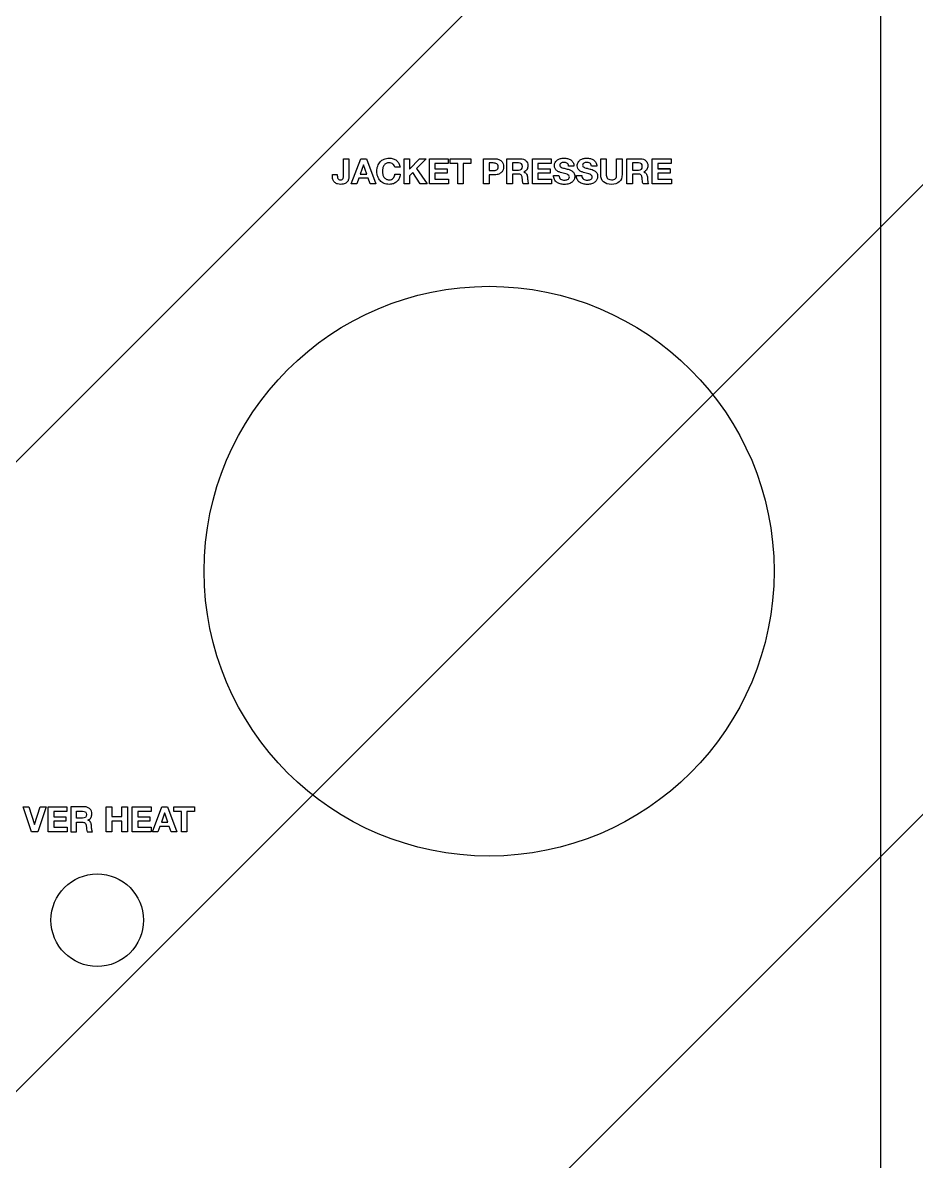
# Model space of a CAD drawing. Header units: millimetres. Extents: x 0 to 16115, y -10 to 11340.
# Drawn here: x 11171.7 to 11297.1, y 4671.9 to 4831.8 of the extents above; entities that cross this region are included whole.
import ezdxf

# ---------------------------------------------------------------- set-up
doc = ezdxf.new("R2010")
doc.units = ezdxf.units.MM
doc.header["$MEASUREMENT"] = 0
doc.linetypes.add('HIDDEN', pattern=[9.525, 6.35, -3.175])
doc.layers.get('0').update_dxf_attribs({"lineweight": 25})
doc.layers.add('DIM', color=3, linetype='Continuous', lineweight=9)
doc.layers.add('H', color=2, linetype='HIDDEN', lineweight=15)

msp = doc.modelspace()

# ---------------------------------------------------------------- hatches: boundary and pattern name
at = {"layer": 'DIM'}
h = msp.add_hatch(dxfattribs=at)
h.set_pattern_fill('ANSI31', color=256, scale=350, style=0)
h.set_pattern_definition([(45, (-19440.55, -2318.325), (-30.93592, 30.93592), [])])
h.paths.add_polyline_path([(10892.148, 5257.746), (10892.148, 3184.746), (10461.363, 3184.746), (10461.363, 4971.681), (9792.148, 4971.681), (9792.148, 6434.746), (13732.148, 6434.746), (13732.148, 4971.681), (13062.932, 4971.681), (13062.932, 3184.746), (12632.148, 3184.746), (12632.148, 5257.746)])
edge = h.paths.add_edge_path(flags=16)
edge.add_line((12632.148, 3207.746), (12632.148, 3184.746))
edge.add_line((10892.148, 3207.746), (10892.148, 3184.746))
at = {"layer": 'H', "ltscale": 5}
h = msp.add_hatch(dxfattribs=at)
h.set_pattern_fill('ANSI31', color=256, scale=500, style=0)
h.set_pattern_definition([(45, (5042.114, 20650.17), (-44.19417, 44.19417), [])])
edge = h.paths.add_edge_path(flags=16)
edge.add_line((13782.148, 6434.746), (13732.148, 6434.746))
edge.add_line((13782.148, 6434.746), (13732.148, 6434.746))
edge = h.paths.add_edge_path()
edge.add_line((13782.148, 6434.746), (13732.148, 6434.746))
edge.add_line((13782.148, 6434.746), (13732.148, 6434.746))
edge.add_line((9792.148, 3184.746), (9792.148, 6434.746))
edge.add_line((9742.148, 3134.746), (9742.148, 6434.746))
edge.add_line((9792.148, 3184.746), (13732.148, 3184.746))
edge.add_line((9742.148, 3134.746), (13782.148, 3134.746))
edge.add_line((13782.148, 6434.746), (13732.148, 6434.746))
edge.add_line((13732.148, 5184.746), (13732.148, 5194.746))
edge.add_line((13732.148, 3184.746), (13732.148, 6434.746))
edge.add_line((13782.148, 3134.746), (13782.148, 6434.746))

# ---------------------------------------------------------------- linework, layer by layer
for p, q in [((11292.148, 4282.746), (11292.148, 5032.746)), ((11217.792, 4809.14), (11219.125, 4812.666)), ((11219.51, 4811.797), (11219.051, 4810.503)), ((11219.125, 4812.666), (11219.92, 4812.666)), ((11219.52, 4811.797), (11219.51, 4811.797)), ((11219.965, 4810.503), (11219.52, 4811.797)), ((11219.92, 4812.666), (11221.239, 4809.14)), ((11225.205, 4809.14), (11225.205, 4812.666)), ((11225.205, 4812.666), (11225.98, 4812.666)), ((11225.98, 4812.666), (11225.98, 4811.204)), ((11225.98, 4811.204), (11227.358, 4812.666)), ((11228.326, 4812.666), (11226.948, 4811.273)), ((11227.358, 4812.666), (11228.326, 4812.666)), ((11228.77, 4809.14), (11228.77, 4812.666)), ((11228.77, 4812.666), (11231.408, 4812.666)), ((11231.408, 4812.014), (11229.546, 4812.014)), ((11229.546, 4812.014), (11229.546, 4811.258)), ((11231.408, 4812.666), (11231.408, 4812.014)), ((11231.694, 4812.666), (11234.584, 4812.666)), ((11231.694, 4812.014), (11231.694, 4812.666)), ((11232.751, 4812.014), (11231.694, 4812.014)), ((11232.751, 4809.14), (11232.751, 4812.014)), ((11234.584, 4812.014), (11233.527, 4812.014)), ((11233.527, 4812.014), (11233.527, 4809.14)), ((11234.584, 4812.666), (11234.584, 4812.014)), ((11243.221, 4809.14), (11243.221, 4812.666)), ((11243.221, 4812.666), (11245.859, 4812.666)), ((11245.859, 4812.014), (11243.997, 4812.014)), ((11243.997, 4812.014), (11243.997, 4811.258)), ((11245.859, 4812.666), (11245.859, 4812.014)), ((11260.058, 4809.14), (11260.058, 4812.666)), ((11260.058, 4812.666), (11262.695, 4812.666)), ((11262.695, 4812.014), (11260.833, 4812.014)), ((11260.833, 4812.014), (11260.833, 4811.258)), ((11262.695, 4812.666), (11262.695, 4812.014)), ((11218.848, 4809.925), (11218.572, 4809.14)), ((11220.167, 4809.925), (11218.848, 4809.925)), ((11219.051, 4810.503), (11219.965, 4810.503)), ((11220.434, 4809.14), (11220.167, 4809.925)), ((11226.425, 4810.725), (11225.98, 4810.276)), ((11225.98, 4810.276), (11225.98, 4809.14)), ((11227.486, 4809.14), (11226.425, 4810.725)), ((11226.948, 4811.273), (11228.46, 4809.14)), ((11229.546, 4811.258), (11231.255, 4811.258)), ((11231.255, 4810.656), (11229.546, 4810.656)), ((11229.546, 4810.656), (11229.546, 4809.792)), ((11229.546, 4809.792), (11231.447, 4809.792)), ((11231.255, 4811.258), (11231.255, 4810.656)), ((11231.447, 4809.792), (11231.447, 4809.14)), ((11243.997, 4811.258), (11245.705, 4811.258)), ((11245.705, 4810.656), (11243.997, 4810.656)), ((11243.997, 4810.656), (11243.997, 4809.792)), ((11243.997, 4809.792), (11245.898, 4809.792)), ((11245.705, 4811.258), (11245.705, 4810.656)), ((11245.898, 4809.792), (11245.898, 4809.14)), ((11260.833, 4811.258), (11262.542, 4811.258)), ((11262.542, 4811.258), (11260.833, 4811.258)), ((11262.542, 4810.656), (11260.833, 4810.656)), ((11260.833, 4810.656), (11260.833, 4809.792)), ((11260.833, 4809.792), (11262.735, 4809.792)), ((11262.542, 4811.258), (11262.542, 4810.656)), ((11262.735, 4809.792), (11262.735, 4809.14)), ((11218.572, 4809.14), (11217.792, 4809.14)), ((11221.239, 4809.14), (11220.434, 4809.14)), ((11225.98, 4809.14), (11225.205, 4809.14)), ((11228.46, 4809.14), (11227.486, 4809.14)), ((11231.447, 4809.14), (11228.77, 4809.14)), ((11233.527, 4809.14), (11232.751, 4809.14)), ((11245.898, 4809.14), (11243.221, 4809.14)), ((11262.735, 4809.14), (11260.058, 4809.14))]:
    msp.add_line(p, q)
for points in [[(11172.911, 4718.139), (11171.77, 4721.665), (11172.565, 4721.665), (11173.351, 4719.186), (11173.361, 4719.186), (11174.156, 4721.665), (11174.956, 4721.665), (11173.785, 4718.139), (11172.911, 4718.139)], [(11177.894, 4721.665), (11177.894, 4721.014), (11176.032, 4721.014), (11176.032, 4720.258), (11177.741, 4720.258), (11177.741, 4719.655), (11176.032, 4719.655), (11176.032, 4718.791), (11177.934, 4718.791), (11177.934, 4718.139), (11175.257, 4718.139), (11175.257, 4721.665), (11177.894, 4721.665)], [(11184.172, 4721.665), (11184.172, 4720.312), (11185.599, 4720.312), (11185.599, 4721.665), (11186.374, 4721.665), (11186.374, 4718.139), (11185.599, 4718.139), (11185.599, 4719.66), (11184.172, 4719.66), (11184.172, 4718.139), (11183.396, 4718.139), (11183.396, 4721.665), (11184.172, 4721.665)], [(11189.693, 4721.665), (11189.693, 4721.014), (11187.831, 4721.014), (11187.831, 4720.258), (11189.54, 4720.258), (11189.54, 4719.655), (11187.831, 4719.655), (11187.831, 4718.791), (11189.733, 4718.791), (11189.733, 4718.139), (11187.056, 4718.139), (11187.056, 4721.665), (11189.693, 4721.665)], [(11192.015, 4721.665), (11193.333, 4718.139), (11192.528, 4718.139), (11192.261, 4718.924), (11190.943, 4718.924), (11190.666, 4718.139), (11189.886, 4718.139), (11191.219, 4721.665), (11192.015, 4721.665)], [(11192.059, 4719.502), (11191.614, 4720.796), (11191.605, 4720.796), (11191.145, 4719.502), (11192.059, 4719.502)], [(11192.908, 4721.014), (11192.908, 4721.665), (11195.798, 4721.665), (11195.798, 4721.014), (11194.741, 4721.014), (11194.741, 4718.139), (11193.965, 4718.139), (11193.965, 4721.014), (11192.908, 4721.014)]]:
    msp.add_lwpolyline(points)
for centre, radius in [((11237.148, 4754.746), 40), ((11182.148, 4705.746), 6.5)]:
    msp.add_circle(centre, radius)
for points in [[(11216.705, 4810.285), (11216.705, 4810.285), (11216.705, 4812.666), (11216.705, 4812.666)], [(11216.705, 4812.666), (11216.705, 4812.666), (11217.48, 4812.666), (11217.48, 4812.666)], [(11217.48, 4812.666), (11217.48, 4812.666), (11217.48, 4810.251), (11217.48, 4810.251)], [(11222.681, 4811.997), (11222.559, 4811.929), (11222.46, 4811.839), (11222.385, 4811.725)], [(11223.807, 4811.725), (11223.761, 4811.799), (11223.703, 4811.864), (11223.634, 4811.92)], [(11223.896, 4811.481), (11223.883, 4811.57), (11223.853, 4811.651), (11223.807, 4811.725)], [(11224.647, 4811.481), (11224.647, 4811.481), (11223.896, 4811.481), (11223.896, 4811.481)], [(11224.14, 4812.422), (11224.277, 4812.314), (11224.39, 4812.182), (11224.479, 4812.024)], [(11224.479, 4812.024), (11224.568, 4811.866), (11224.623, 4811.685), (11224.647, 4811.481)], [(11236.361, 4809.14), (11236.361, 4809.14), (11236.361, 4812.666), (11236.361, 4812.666)], [(11236.361, 4812.666), (11236.361, 4812.666), (11237.952, 4812.666), (11237.952, 4812.666)], [(11237.739, 4812.063), (11237.739, 4812.063), (11237.137, 4812.063), (11237.137, 4812.063)], [(11237.137, 4812.063), (11237.137, 4812.063), (11237.137, 4811.007), (11237.137, 4811.007)], [(11237.996, 4812.044), (11237.914, 4812.057), (11237.828, 4812.063), (11237.739, 4812.063)], [(11237.952, 4812.666), (11238.172, 4812.666), (11238.36, 4812.634), (11238.515, 4812.57)], [(11238.213, 4811.967), (11238.151, 4812.005), (11238.078, 4812.031), (11237.996, 4812.044)], [(11238.364, 4811.807), (11238.326, 4811.876), (11238.276, 4811.929), (11238.213, 4811.967)], [(11239.655, 4809.14), (11239.655, 4809.14), (11239.655, 4812.666), (11239.655, 4812.666)], [(11239.655, 4812.666), (11239.655, 4812.666), (11241.557, 4812.666), (11241.557, 4812.666)], [(11241.281, 4812.063), (11241.281, 4812.063), (11240.431, 4812.063), (11240.431, 4812.063)], [(11240.431, 4812.063), (11240.431, 4812.063), (11240.431, 4811.071), (11240.431, 4811.071)], [(11241.557, 4812.666), (11241.715, 4812.666), (11241.858, 4812.641), (11241.984, 4812.589)], [(11246.434, 4812.155), (11246.511, 4812.288), (11246.613, 4812.399), (11246.738, 4812.488)], [(11246.738, 4812.488), (11246.863, 4812.577), (11247.005, 4812.643), (11247.163, 4812.686)], [(11247.108, 4811.579), (11247.134, 4811.537), (11247.186, 4811.497), (11247.264, 4811.461)], [(11247.244, 4812.058), (11247.193, 4812.026), (11247.151, 4811.984), (11247.118, 4811.935)], [(11247.415, 4812.128), (11247.352, 4812.114), (11247.295, 4812.091), (11247.244, 4812.058)], [(11247.264, 4811.461), (11247.341, 4811.425), (11247.448, 4811.388), (11247.585, 4811.352)], [(11247.585, 4811.352), (11247.721, 4811.316), (11247.9, 4811.27), (11248.121, 4811.214)], [(11248.081, 4812.039), (11248.018, 4812.078), (11247.947, 4812.106), (11247.866, 4812.123)], [(11248.232, 4811.876), (11248.194, 4811.945), (11248.144, 4811.999), (11248.081, 4812.039)], [(11248.168, 4812.688), (11248.337, 4812.647), (11248.488, 4812.58), (11248.62, 4812.488)], [(11248.299, 4811.614), (11248.292, 4811.719), (11248.27, 4811.807), (11248.232, 4811.876)], [(11249.049, 4811.614), (11249.049, 4811.614), (11248.299, 4811.614), (11248.299, 4811.614)], [(11248.62, 4812.488), (11248.751, 4812.396), (11248.856, 4812.278), (11248.933, 4812.135)], [(11248.933, 4812.135), (11249.01, 4811.992), (11249.049, 4811.818), (11249.049, 4811.614)], [(11249.639, 4812.155), (11249.717, 4812.288), (11249.818, 4812.399), (11249.943, 4812.488)], [(11249.943, 4812.488), (11250.068, 4812.577), (11250.21, 4812.643), (11250.368, 4812.686)], [(11250.314, 4811.579), (11250.34, 4811.537), (11250.392, 4811.497), (11250.469, 4811.461)], [(11250.449, 4812.058), (11250.398, 4812.026), (11250.356, 4811.984), (11250.324, 4811.935)], [(11250.62, 4812.128), (11250.557, 4812.114), (11250.5, 4812.091), (11250.449, 4812.058)], [(11250.469, 4811.461), (11250.546, 4811.425), (11250.654, 4811.388), (11250.79, 4811.352)], [(11250.79, 4811.352), (11250.927, 4811.316), (11251.105, 4811.27), (11251.326, 4811.214)], [(11251.286, 4812.039), (11251.224, 4812.078), (11251.152, 4812.106), (11251.071, 4812.123)], [(11251.437, 4811.876), (11251.399, 4811.945), (11251.349, 4811.999), (11251.286, 4812.039)], [(11251.373, 4812.688), (11251.542, 4812.647), (11251.693, 4812.58), (11251.825, 4812.488)], [(11251.504, 4811.614), (11251.497, 4811.719), (11251.475, 4811.807), (11251.437, 4811.876)], [(11252.255, 4811.614), (11252.255, 4811.614), (11251.504, 4811.614), (11251.504, 4811.614)], [(11251.825, 4812.488), (11251.957, 4812.396), (11252.061, 4812.278), (11252.138, 4812.135)], [(11252.138, 4812.135), (11252.216, 4811.992), (11252.255, 4811.818), (11252.255, 4811.614)], [(11252.817, 4810.473), (11252.817, 4810.473), (11252.817, 4812.666), (11252.817, 4812.666)], [(11252.817, 4812.666), (11252.817, 4812.666), (11253.593, 4812.666), (11253.593, 4812.666)], [(11253.593, 4812.666), (11253.593, 4812.666), (11253.593, 4810.473), (11253.593, 4810.473)], [(11255.05, 4810.473), (11255.05, 4810.473), (11255.05, 4812.666), (11255.05, 4812.666)], [(11255.05, 4812.666), (11255.05, 4812.666), (11255.825, 4812.666), (11255.825, 4812.666)], [(11255.825, 4812.666), (11255.825, 4812.666), (11255.825, 4810.473), (11255.825, 4810.473)], [(11256.492, 4809.14), (11256.492, 4809.14), (11256.492, 4812.666), (11256.492, 4812.666)], [(11256.492, 4812.666), (11256.492, 4812.666), (11258.394, 4812.666), (11258.394, 4812.666)], [(11258.117, 4812.063), (11258.117, 4812.063), (11257.268, 4812.063), (11257.268, 4812.063)], [(11257.268, 4812.063), (11257.268, 4812.063), (11257.268, 4811.071), (11257.268, 4811.071)], [(11258.394, 4812.666), (11258.551, 4812.666), (11258.694, 4812.641), (11258.821, 4812.589)], [(11258.821, 4812.589), (11258.947, 4812.538), (11259.056, 4812.468), (11259.147, 4812.38)], [(11259.147, 4812.38), (11259.237, 4812.291), (11259.306, 4812.188), (11259.354, 4812.071)], [(11215.144, 4810.147), (11215.144, 4810.147), (11215.144, 4810.453), (11215.144, 4810.453)], [(11215.144, 4810.453), (11215.144, 4810.453), (11215.845, 4810.453), (11215.845, 4810.453)], [(11215.243, 4809.651), (11215.177, 4809.787), (11215.144, 4809.953), (11215.144, 4810.147)], [(11215.845, 4810.453), (11215.845, 4810.453), (11215.845, 4810.295), (11215.845, 4810.295)], [(11215.845, 4810.295), (11215.845, 4810.21), (11215.852, 4810.131), (11215.865, 4810.058)], [(11215.865, 4810.058), (11215.878, 4809.986), (11215.902, 4809.924), (11215.934, 4809.873)], [(11215.934, 4809.873), (11215.967, 4809.822), (11216.012, 4809.782), (11216.07, 4809.752)], [(11216.532, 4809.762), (11216.588, 4809.798), (11216.628, 4809.845), (11216.653, 4809.903)], [(11216.653, 4809.903), (11216.678, 4809.96), (11216.693, 4810.023), (11216.697, 4810.09)], [(11216.697, 4810.09), (11216.703, 4810.158), (11216.705, 4810.223), (11216.705, 4810.285)], [(11217.446, 4809.871), (11217.423, 4809.732), (11217.37, 4809.603), (11217.288, 4809.483)], [(11217.48, 4810.251), (11217.48, 4810.136), (11217.469, 4810.009), (11217.446, 4809.871)], [(11221.851, 4809.589), (11221.703, 4809.754), (11221.589, 4809.947), (11221.511, 4810.169)], [(11222.219, 4810.456), (11222.254, 4810.316), (11222.309, 4810.19), (11222.385, 4810.078)], [(11222.385, 4810.078), (11222.46, 4809.966), (11222.559, 4809.876), (11222.681, 4809.809)], [(11223.681, 4809.925), (11223.815, 4810.07), (11223.896, 4810.261), (11223.926, 4810.498)], [(11223.926, 4810.498), (11223.926, 4810.498), (11224.676, 4810.498), (11224.676, 4810.498)], [(11224.523, 4809.9), (11224.441, 4809.722), (11224.332, 4809.571), (11224.197, 4809.446)], [(11224.676, 4810.498), (11224.657, 4810.277), (11224.606, 4810.078), (11224.523, 4809.9)], [(11237.137, 4811.007), (11237.137, 4811.007), (11237.739, 4811.007), (11237.739, 4811.007)], [(11237.952, 4810.404), (11237.952, 4810.404), (11237.137, 4810.404), (11237.137, 4810.404)], [(11237.137, 4810.404), (11237.137, 4810.404), (11237.137, 4809.14), (11237.137, 4809.14)], [(11237.739, 4811.007), (11237.828, 4811.007), (11237.914, 4811.013), (11237.996, 4811.026)], [(11238.515, 4810.5), (11238.36, 4810.436), (11238.172, 4810.404), (11237.952, 4810.404)], [(11237.996, 4811.026), (11238.078, 4811.039), (11238.151, 4811.065), (11238.213, 4811.103)], [(11238.213, 4811.103), (11238.276, 4811.141), (11238.326, 4811.194), (11238.364, 4811.263)], [(11238.892, 4810.755), (11238.795, 4810.649), (11238.669, 4810.565), (11238.515, 4810.5)], [(11240.431, 4811.071), (11240.431, 4811.071), (11241.281, 4811.071), (11241.281, 4811.071)], [(11241.206, 4810.517), (11241.206, 4810.517), (11240.431, 4810.517), (11240.431, 4810.517)], [(11240.431, 4810.517), (11240.431, 4810.517), (11240.431, 4809.14), (11240.431, 4809.14)], [(11241.626, 4810.389), (11241.541, 4810.475), (11241.4, 4810.517), (11241.206, 4810.517)], [(11241.281, 4811.071), (11241.458, 4811.071), (11241.592, 4811.11), (11241.681, 4811.189)], [(11241.794, 4809.984), (11241.768, 4810.169), (11241.712, 4810.304), (11241.626, 4810.389)], [(11241.839, 4809.54), (11241.829, 4809.694), (11241.814, 4809.843), (11241.794, 4809.984)], [(11242.031, 4810.809), (11242.031, 4810.809), (11242.031, 4810.799), (11242.031, 4810.799)], [(11242.031, 4810.799), (11242.127, 4810.773), (11242.206, 4810.732), (11242.268, 4810.678)], [(11242.268, 4810.678), (11242.331, 4810.624), (11242.382, 4810.56), (11242.421, 4810.485)], [(11242.421, 4810.485), (11242.461, 4810.411), (11242.49, 4810.33), (11242.508, 4810.241)], [(11242.508, 4810.241), (11242.526, 4810.152), (11242.538, 4810.063), (11242.545, 4809.974)], [(11242.545, 4809.974), (11242.548, 4809.918), (11242.551, 4809.852), (11242.555, 4809.777)], [(11242.555, 4809.777), (11242.558, 4809.701), (11242.564, 4809.624), (11242.572, 4809.545)], [(11246.318, 4809.747), (11246.236, 4809.905), (11246.196, 4810.093), (11246.199, 4810.31)], [(11246.199, 4810.31), (11246.199, 4810.31), (11246.95, 4810.31), (11246.95, 4810.31)], [(11246.651, 4809.357), (11246.511, 4809.459), (11246.4, 4809.589), (11246.318, 4809.747)], [(11246.985, 4810.802), (11246.86, 4810.849), (11246.748, 4810.911), (11246.649, 4810.987)], [(11246.95, 4810.31), (11246.95, 4810.192), (11246.971, 4810.091), (11247.015, 4810.009)], [(11247.37, 4810.681), (11247.238, 4810.714), (11247.11, 4810.754), (11246.985, 4810.802)], [(11247.015, 4810.009), (11247.057, 4809.926), (11247.114, 4809.86), (11247.185, 4809.809)], [(11247.185, 4809.809), (11247.256, 4809.758), (11247.339, 4809.72), (11247.434, 4809.695)], [(11247.75, 4810.582), (11247.625, 4810.611), (11247.498, 4810.644), (11247.37, 4810.681)], [(11248.086, 4810.478), (11247.987, 4810.517), (11247.875, 4810.552), (11247.75, 4810.582)], [(11247.953, 4809.676), (11248.032, 4809.687), (11248.106, 4809.709), (11248.175, 4809.742)], [(11248.326, 4810.33), (11248.265, 4810.389), (11248.185, 4810.439), (11248.086, 4810.478)], [(11248.121, 4811.214), (11248.187, 4811.201), (11248.278, 4811.177), (11248.395, 4811.142)], [(11248.175, 4809.742), (11248.244, 4809.775), (11248.302, 4809.82), (11248.348, 4809.878)], [(11248.395, 4811.142), (11248.512, 4811.108), (11248.628, 4811.053), (11248.743, 4810.977)], [(11248.743, 4810.977), (11248.858, 4810.901), (11248.958, 4810.8), (11249.042, 4810.673)], [(11249.074, 4809.737), (11249.011, 4809.599), (11248.918, 4809.479), (11248.795, 4809.379)], [(11249.523, 4809.747), (11249.441, 4809.905), (11249.401, 4810.093), (11249.405, 4810.31)], [(11249.405, 4810.31), (11249.405, 4810.31), (11250.155, 4810.31), (11250.155, 4810.31)], [(11249.857, 4809.357), (11249.717, 4809.459), (11249.606, 4809.589), (11249.523, 4809.747)], [(11250.19, 4810.802), (11250.065, 4810.849), (11249.953, 4810.911), (11249.854, 4810.987)], [(11250.155, 4810.31), (11250.155, 4810.192), (11250.177, 4810.091), (11250.22, 4810.009)], [(11250.575, 4810.681), (11250.443, 4810.714), (11250.315, 4810.754), (11250.19, 4810.802)], [(11250.22, 4810.009), (11250.263, 4809.926), (11250.319, 4809.86), (11250.39, 4809.809)], [(11250.39, 4809.809), (11250.461, 4809.758), (11250.544, 4809.72), (11250.639, 4809.695)], [(11250.956, 4810.582), (11250.83, 4810.611), (11250.704, 4810.644), (11250.575, 4810.681)], [(11251.291, 4810.478), (11251.193, 4810.517), (11251.081, 4810.552), (11250.956, 4810.582)], [(11251.158, 4809.676), (11251.237, 4809.687), (11251.311, 4809.709), (11251.38, 4809.742)], [(11251.531, 4810.33), (11251.47, 4810.389), (11251.39, 4810.439), (11251.291, 4810.478)], [(11251.326, 4811.214), (11251.392, 4811.201), (11251.483, 4811.177), (11251.6, 4811.142)], [(11251.38, 4809.742), (11251.449, 4809.775), (11251.507, 4809.82), (11251.553, 4809.878)], [(11251.6, 4811.142), (11251.717, 4811.108), (11251.833, 4811.053), (11251.948, 4810.977)], [(11251.948, 4810.977), (11252.064, 4810.901), (11252.163, 4810.8), (11252.247, 4810.673)], [(11252.279, 4809.737), (11252.217, 4809.599), (11252.124, 4809.479), (11252, 4809.379)], [(11253.593, 4810.473), (11253.593, 4810.378), (11253.601, 4810.284), (11253.618, 4810.192)], [(11253.618, 4810.192), (11253.634, 4810.099), (11253.669, 4810.018), (11253.721, 4809.947)], [(11253.721, 4809.947), (11253.774, 4809.876), (11253.847, 4809.819), (11253.941, 4809.774)], [(11254.892, 4809.893), (11254.997, 4810.016), (11255.05, 4810.21), (11255.05, 4810.473)], [(11255.825, 4810.473), (11255.825, 4809.996), (11255.692, 4809.641), (11255.425, 4809.409)], [(11257.268, 4811.071), (11257.268, 4811.071), (11258.117, 4811.071), (11258.117, 4811.071)], [(11258.043, 4810.517), (11258.043, 4810.517), (11257.268, 4810.517), (11257.268, 4810.517)], [(11257.268, 4810.517), (11257.268, 4810.517), (11257.268, 4809.14), (11257.268, 4809.14)], [(11258.463, 4810.389), (11258.377, 4810.475), (11258.237, 4810.517), (11258.043, 4810.517)], [(11258.117, 4811.071), (11258.295, 4811.071), (11258.428, 4811.11), (11258.517, 4811.189)], [(11258.631, 4809.984), (11258.604, 4810.169), (11258.548, 4810.304), (11258.463, 4810.389)], [(11258.675, 4809.54), (11258.665, 4809.694), (11258.65, 4809.843), (11258.631, 4809.984)], [(11258.868, 4810.809), (11258.868, 4810.809), (11258.868, 4810.799), (11258.868, 4810.799)], [(11258.868, 4810.799), (11258.963, 4810.773), (11259.042, 4810.732), (11259.105, 4810.678)], [(11259.105, 4810.678), (11259.167, 4810.624), (11259.218, 4810.56), (11259.258, 4810.485)], [(11259.258, 4810.485), (11259.297, 4810.411), (11259.326, 4810.33), (11259.344, 4810.241)], [(11259.344, 4810.241), (11259.362, 4810.152), (11259.375, 4810.063), (11259.381, 4809.974)], [(11259.381, 4809.974), (11259.385, 4809.918), (11259.388, 4809.852), (11259.391, 4809.777)], [(11259.391, 4809.777), (11259.395, 4809.701), (11259.4, 4809.624), (11259.409, 4809.545)], [(11215.505, 4809.315), (11215.396, 4809.402), (11215.309, 4809.514), (11215.243, 4809.651)], [(11215.875, 4809.122), (11215.737, 4809.163), (11215.614, 4809.228), (11215.505, 4809.315)], [(11217.288, 4809.483), (11217.206, 4809.363), (11217.087, 4809.262), (11216.932, 4809.182)], [(11222.397, 4809.201), (11222.181, 4809.295), (11221.999, 4809.424), (11221.851, 4809.589)], [(11224.197, 4809.446), (11224.062, 4809.321), (11223.904, 4809.225), (11223.723, 4809.159)], [(11237.137, 4809.14), (11237.137, 4809.14), (11236.361, 4809.14), (11236.361, 4809.14)], [(11240.431, 4809.14), (11240.431, 4809.14), (11239.655, 4809.14), (11239.655, 4809.14)], [(11241.918, 4809.14), (11241.875, 4809.252), (11241.848, 4809.385), (11241.839, 4809.54)], [(11242.693, 4809.14), (11242.693, 4809.14), (11241.918, 4809.14), (11241.918, 4809.14)], [(11242.572, 4809.545), (11242.58, 4809.466), (11242.593, 4809.391), (11242.611, 4809.32)], [(11242.611, 4809.32), (11242.63, 4809.249), (11242.657, 4809.189), (11242.693, 4809.14)], [(11247.135, 4809.132), (11246.953, 4809.18), (11246.791, 4809.255), (11246.651, 4809.357)], [(11248.795, 4809.379), (11248.671, 4809.279), (11248.518, 4809.2), (11248.335, 4809.145)], [(11250.341, 4809.132), (11250.158, 4809.18), (11249.997, 4809.255), (11249.857, 4809.357)], [(11252, 4809.379), (11251.877, 4809.279), (11251.724, 4809.2), (11251.541, 4809.145)], [(11257.268, 4809.14), (11257.268, 4809.14), (11256.492, 4809.14), (11256.492, 4809.14)], [(11258.754, 4809.14), (11258.711, 4809.252), (11258.685, 4809.385), (11258.675, 4809.54)], [(11259.53, 4809.14), (11259.53, 4809.14), (11258.754, 4809.14), (11258.754, 4809.14)], [(11259.409, 4809.545), (11259.417, 4809.466), (11259.43, 4809.391), (11259.448, 4809.32)], [(11259.448, 4809.32), (11259.466, 4809.249), (11259.493, 4809.189), (11259.53, 4809.14)]]:
    msp.add_open_spline(points, degree=3)
for points, knots in [([(11221.511, 4810.169), (11221.431, 4810.392), (11221.392, 4810.631), (11221.392, 4810.888), (11221.392, 4811.151), (11221.431, 4811.396), (11221.511, 4811.621)], [21, 21, 21, 21, 22, 22, 22, 23, 23, 23, 23]), ([(11221.511, 4811.621), (11221.589, 4811.847), (11221.703, 4812.044), (11221.851, 4812.212), (11221.999, 4812.38), (11222.181, 4812.511), (11222.397, 4812.607)], [23, 23, 23, 23, 24, 24, 24, 25, 25, 25, 25]), ([(11222.385, 4811.725), (11222.309, 4811.611), (11222.254, 4811.482), (11222.219, 4811.337), (11222.185, 4811.193), (11222.167, 4811.043), (11222.167, 4810.888), (11222.167, 4810.74), (11222.185, 4810.596), (11222.219, 4810.456)], [5, 5, 5, 5, 6, 6, 6, 7, 7, 7, 8, 8, 8, 8]), ([(11222.397, 4812.607), (11222.613, 4812.702), (11222.855, 4812.75), (11223.126, 4812.75), (11223.32, 4812.75), (11223.503, 4812.722), (11223.676, 4812.666), (11223.849, 4812.61), (11224.004, 4812.528), (11224.14, 4812.422)], [25, 25, 25, 25, 26, 26, 26, 27, 27, 27, 28, 28, 28, 28]), ([(11223.634, 4811.92), (11223.565, 4811.976), (11223.487, 4812.02), (11223.399, 4812.051), (11223.312, 4812.082), (11223.221, 4812.098), (11223.126, 4812.098), (11222.951, 4812.098), (11222.803, 4812.064), (11222.681, 4811.997)], [1, 1, 1, 1, 2, 2, 2, 3, 3, 3, 4, 4, 4, 4]), ([(11238.364, 4811.263), (11238.402, 4811.332), (11238.421, 4811.423), (11238.421, 4811.535), (11238.421, 4811.647), (11238.402, 4811.737), (11238.364, 4811.807)], [3, 3, 3, 3, 4, 4, 4, 5, 5, 5, 5]), ([(11238.515, 4812.57), (11238.669, 4812.505), (11238.795, 4812.421), (11238.892, 4812.315), (11238.99, 4812.21), (11239.061, 4812.09), (11239.105, 4811.955), (11239.149, 4811.82), (11239.171, 4811.68), (11239.171, 4811.535), (11239.171, 4811.393), (11239.149, 4811.254), (11239.105, 4811.118), (11239.061, 4810.981), (11238.99, 4810.86), (11238.892, 4810.755)], [1, 1, 1, 1, 2, 2, 2, 3, 3, 3, 4, 4, 4, 5, 5, 5, 6, 6, 6, 6]), ([(11241.681, 4811.189), (11241.769, 4811.268), (11241.814, 4811.397), (11241.814, 4811.574), (11241.814, 4811.746), (11241.769, 4811.87), (11241.681, 4811.947), (11241.592, 4812.025), (11241.458, 4812.063), (11241.281, 4812.063)], [1, 1, 1, 1, 2, 2, 2, 3, 3, 3, 4, 4, 4, 4]), ([(11241.984, 4812.589), (11242.111, 4812.538), (11242.22, 4812.468), (11242.31, 4812.38), (11242.401, 4812.291), (11242.47, 4812.188), (11242.518, 4812.071)], [1, 1, 1, 1, 2, 2, 2, 3, 3, 3, 3]), ([(11242.518, 4812.071), (11242.565, 4811.954), (11242.589, 4811.828), (11242.589, 4811.693), (11242.589, 4811.486), (11242.546, 4811.306), (11242.458, 4811.155), (11242.371, 4811.003), (11242.229, 4810.888), (11242.031, 4810.809)], [3, 3, 3, 3, 4, 4, 4, 5, 5, 5, 6, 6, 6, 6]), ([(11246.649, 4810.987), (11246.55, 4811.063), (11246.47, 4811.157), (11246.409, 4811.271), (11246.348, 4811.384), (11246.318, 4811.522), (11246.318, 4811.683), (11246.318, 4811.864), (11246.357, 4812.021), (11246.434, 4812.155)], [13, 13, 13, 13, 14, 14, 14, 15, 15, 15, 16, 16, 16, 16]), ([(11247.118, 4811.935), (11247.085, 4811.886), (11247.069, 4811.823), (11247.069, 4811.747), (11247.069, 4811.678), (11247.082, 4811.622), (11247.108, 4811.579)], [31, 31, 31, 31, 32, 32, 32, 33, 33, 33, 33]), ([(11247.163, 4812.686), (11247.32, 4812.729), (11247.479, 4812.75), (11247.637, 4812.75), (11247.821, 4812.75), (11247.998, 4812.729), (11248.168, 4812.688)], [18, 18, 18, 18, 19, 19, 19, 20, 20, 20, 20]), ([(11247.866, 4812.123), (11247.786, 4812.139), (11247.698, 4812.147), (11247.602, 4812.147), (11247.54, 4812.147), (11247.477, 4812.141), (11247.415, 4812.128)], [27, 27, 27, 27, 28, 28, 28, 29, 29, 29, 29]), ([(11249.854, 4810.987), (11249.755, 4811.063), (11249.676, 4811.157), (11249.615, 4811.271), (11249.554, 4811.384), (11249.523, 4811.522), (11249.523, 4811.683), (11249.523, 4811.864), (11249.562, 4812.021), (11249.639, 4812.155)], [13, 13, 13, 13, 14, 14, 14, 15, 15, 15, 16, 16, 16, 16]), ([(11250.324, 4811.935), (11250.29, 4811.886), (11250.274, 4811.823), (11250.274, 4811.747), (11250.274, 4811.678), (11250.287, 4811.622), (11250.314, 4811.579)], [31, 31, 31, 31, 32, 32, 32, 33, 33, 33, 33]), ([(11250.368, 4812.686), (11250.526, 4812.729), (11250.684, 4812.75), (11250.842, 4812.75), (11251.026, 4812.75), (11251.203, 4812.729), (11251.373, 4812.688)], [18, 18, 18, 18, 19, 19, 19, 20, 20, 20, 20]), ([(11251.071, 4812.123), (11250.991, 4812.139), (11250.903, 4812.147), (11250.807, 4812.147), (11250.745, 4812.147), (11250.682, 4812.141), (11250.62, 4812.128)], [27, 27, 27, 27, 28, 28, 28, 29, 29, 29, 29]), ([(11258.517, 4811.189), (11258.606, 4811.268), (11258.65, 4811.397), (11258.65, 4811.574), (11258.65, 4811.746), (11258.606, 4811.87), (11258.517, 4811.947), (11258.428, 4812.025), (11258.295, 4812.063), (11258.117, 4812.063)], [1, 1, 1, 1, 2, 2, 2, 3, 3, 3, 4, 4, 4, 4]), ([(11259.354, 4812.071), (11259.402, 4811.954), (11259.426, 4811.828), (11259.426, 4811.693), (11259.426, 4811.486), (11259.382, 4811.306), (11259.295, 4811.155), (11259.208, 4811.003), (11259.065, 4810.888), (11258.868, 4810.809)], [3, 3, 3, 3, 4, 4, 4, 5, 5, 5, 6, 6, 6, 6]), ([(11216.07, 4809.752), (11216.128, 4809.722), (11216.203, 4809.708), (11216.295, 4809.708), (11216.397, 4809.708), (11216.476, 4809.726), (11216.532, 4809.762)], [13, 13, 13, 13, 14, 14, 14, 15, 15, 15, 15]), ([(11222.681, 4809.809), (11222.803, 4809.741), (11222.951, 4809.708), (11223.126, 4809.708), (11223.363, 4809.708), (11223.548, 4809.78), (11223.681, 4809.925)], [10, 10, 10, 10, 11, 11, 11, 12, 12, 12, 12]), ([(11247.434, 4809.695), (11247.53, 4809.671), (11247.628, 4809.658), (11247.73, 4809.658), (11247.8, 4809.658), (11247.874, 4809.664), (11247.953, 4809.676)], [2, 2, 2, 2, 3, 3, 3, 4, 4, 4, 4]), ([(11248.348, 4809.878), (11248.394, 4809.936), (11248.417, 4810.009), (11248.417, 4810.098), (11248.417, 4810.193), (11248.386, 4810.271), (11248.326, 4810.33)], [6, 6, 6, 6, 7, 7, 7, 8, 8, 8, 8]), ([(11249.042, 4810.673), (11249.126, 4810.546), (11249.168, 4810.384), (11249.168, 4810.187), (11249.168, 4810.025), (11249.136, 4809.875), (11249.074, 4809.737)], [39, 39, 39, 39, 40, 40, 40, 41, 41, 41, 41]), ([(11250.639, 4809.695), (11250.735, 4809.671), (11250.834, 4809.658), (11250.936, 4809.658), (11251.005, 4809.658), (11251.079, 4809.664), (11251.158, 4809.676)], [2, 2, 2, 2, 3, 3, 3, 4, 4, 4, 4]), ([(11251.553, 4809.878), (11251.599, 4809.936), (11251.622, 4810.009), (11251.622, 4810.098), (11251.622, 4810.193), (11251.592, 4810.271), (11251.531, 4810.33)], [6, 6, 6, 6, 7, 7, 7, 8, 8, 8, 8]), ([(11252.247, 4810.673), (11252.331, 4810.546), (11252.373, 4810.384), (11252.373, 4810.187), (11252.373, 4810.025), (11252.342, 4809.875), (11252.279, 4809.737)], [39, 39, 39, 39, 40, 40, 40, 41, 41, 41, 41]), ([(11255.425, 4809.409), (11255.158, 4809.177), (11254.79, 4809.061), (11254.319, 4809.061), (11253.841, 4809.061), (11253.472, 4809.176), (11253.21, 4809.406), (11252.948, 4809.637), (11252.817, 4809.992), (11252.817, 4810.473)], [0, 0, 0, 0, 1, 1, 1, 2, 2, 2, 3, 3, 3, 3]), ([(11253.941, 4809.774), (11254.035, 4809.73), (11254.161, 4809.708), (11254.319, 4809.708), (11254.595, 4809.708), (11254.786, 4809.769), (11254.892, 4809.893)], [9, 9, 9, 9, 10, 10, 10, 11, 11, 11, 11]), ([(11216.932, 4809.182), (11216.777, 4809.101), (11216.568, 4809.061), (11216.305, 4809.061), (11216.157, 4809.061), (11216.014, 4809.081), (11215.875, 4809.122)], [2, 2, 2, 2, 3, 3, 3, 4, 4, 4, 4]), ([(11223.723, 4809.159), (11223.542, 4809.094), (11223.343, 4809.061), (11223.126, 4809.061), (11222.855, 4809.061), (11222.613, 4809.108), (11222.397, 4809.201)], [17, 17, 17, 17, 18, 18, 18, 19, 19, 19, 19]), ([(11248.335, 4809.145), (11248.153, 4809.089), (11247.941, 4809.061), (11247.701, 4809.061), (11247.507, 4809.061), (11247.318, 4809.085), (11247.135, 4809.132)], [43, 43, 43, 43, 44, 44, 44, 45, 45, 45, 45]), ([(11251.541, 4809.145), (11251.358, 4809.089), (11251.147, 4809.061), (11250.906, 4809.061), (11250.712, 4809.061), (11250.523, 4809.085), (11250.341, 4809.132)], [43, 43, 43, 43, 44, 44, 44, 45, 45, 45, 45]), ([(11180.359, 4721.665), (11180.517, 4721.665), (11180.659, 4721.64), (11180.786, 4721.589), (11180.913, 4721.538), (11181.022, 4721.468), (11181.112, 4721.379), (11181.203, 4721.29), (11181.272, 4721.187), (11181.32, 4721.07), (11181.367, 4720.953), (11181.391, 4720.827), (11181.391, 4720.693), (11181.391, 4720.485), (11181.347, 4720.306), (11181.26, 4720.154), (11181.173, 4720.003), (11181.03, 4719.887), (11180.833, 4719.809), (11180.833, 4719.809), (11180.833, 4719.799), (11180.833, 4719.799), (11180.928, 4719.772), (11181.008, 4719.732), (11181.07, 4719.678), (11181.133, 4719.623), (11181.184, 4719.559), (11181.223, 4719.485), (11181.263, 4719.411), (11181.291, 4719.329), (11181.31, 4719.24), (11181.328, 4719.152), (11181.34, 4719.063), (11181.347, 4718.974), (11181.35, 4718.918), (11181.353, 4718.852), (11181.357, 4718.776), (11181.36, 4718.7), (11181.365, 4718.623), (11181.374, 4718.544), (11181.382, 4718.465), (11181.395, 4718.39), (11181.413, 4718.319), (11181.431, 4718.249), (11181.459, 4718.188), (11181.495, 4718.139), (11181.495, 4718.139), (11180.719, 4718.139), (11180.719, 4718.139), (11180.677, 4718.251), (11180.65, 4718.384), (11180.64, 4718.539), (11180.63, 4718.694), (11180.616, 4718.842), (11180.596, 4718.983), (11180.57, 4719.168), (11180.514, 4719.303), (11180.428, 4719.389), (11180.342, 4719.474), (11180.202, 4719.517), (11180.008, 4719.517), (11180.008, 4719.517), (11179.233, 4719.517), (11179.233, 4719.517), (11179.233, 4719.517), (11179.233, 4718.139), (11179.233, 4718.139), (11179.233, 4718.139), (11178.457, 4718.139), (11178.457, 4718.139), (11178.457, 4718.139), (11178.457, 4721.665), (11178.457, 4721.665), (11178.457, 4721.665), (11180.359, 4721.665), (11180.359, 4721.665)], [0, 0, 0, 0, 1, 1, 1, 2, 2, 2, 3, 3, 3, 4, 4, 4, 5, 5, 5, 6, 6, 6, 7, 7, 7, 8, 8, 8, 9, 9, 9, 10, 10, 10, 11, 11, 11, 12, 12, 12, 13, 13, 13, 14, 14, 14, 15, 15, 15, 16, 16, 16, 17, 17, 17, 18, 18, 18, 19, 19, 19, 20, 20, 20, 21, 21, 21, 22, 22, 22, 23, 23, 23, 24, 24, 24, 25, 25, 25, 25]), ([(11180.082, 4720.07), (11180.26, 4720.07), (11180.393, 4720.11), (11180.482, 4720.189), (11180.571, 4720.268), (11180.616, 4720.396), (11180.616, 4720.574), (11180.616, 4720.745), (11180.571, 4720.869), (11180.482, 4720.947), (11180.393, 4721.024), (11180.26, 4721.063), (11180.082, 4721.063), (11180.082, 4721.063), (11179.233, 4721.063), (11179.233, 4721.063), (11179.233, 4721.063), (11179.233, 4720.07), (11179.233, 4720.07), (11179.233, 4720.07), (11180.082, 4720.07), (11180.082, 4720.07)], [0, 0, 0, 0, 1, 1, 1, 2, 2, 2, 3, 3, 3, 4, 4, 4, 5, 5, 5, 6, 6, 6, 7, 7, 7, 7])]:
    msp.add_open_spline(points, degree=3, knots=knots)

doc.saveas('drawing.dxf')
